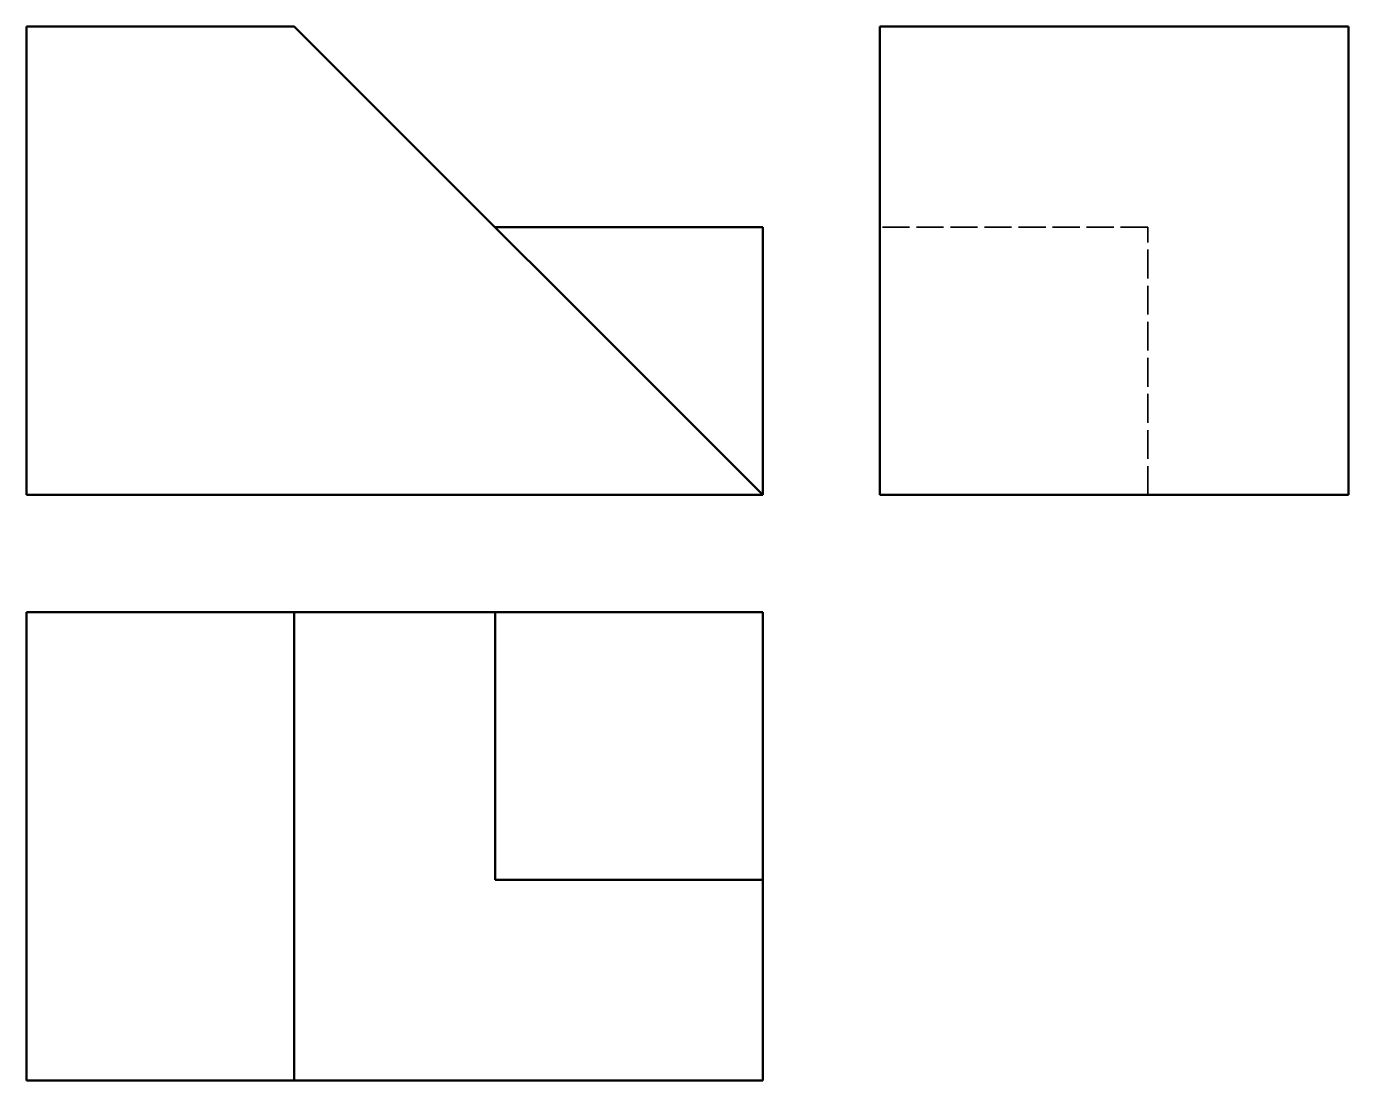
# Model space of a CAD drawing. Header units: inches. Extents: x 0 to 38.9, y 0 to 31.
import ezdxf

# ---------------------------------------------------------------- set-up
doc = ezdxf.new("R2010")
doc.units = ezdxf.units.IN
doc.header["$LTSCALE"] = 5
doc.header["$MEASUREMENT"] = 0
doc.linetypes.add('DASHED', pattern=[0.2067, 0.1654, -0.0413])
doc.layers.add('Hidden(Default)', color=7, linetype='DASHED', lineweight=35)
doc.layers.add('Visible(Default)', color=7, linetype='Continuous', lineweight=50)

msp = doc.modelspace()

# ---------------------------------------------------------------- linework, layer by layer
at = {"layer": 'Hidden(Default)', "ltscale": 0.967868}
msp.add_line((32.971, 25.097), (25.097, 25.097), dxfattribs=at)
at = {"layer": 'Hidden(Default)', "ltscale": 1.026579}
msp.add_line((32.971, 17.223), (32.971, 25.097), dxfattribs=at)
at = {"layer": 'Visible(Default)'}
for p, q in [((0, 31.003), (0, 17.223)), ((7.874, 31.003), (0, 31.003)), ((21.654, 17.223), (7.874, 31.003)), ((25.097, 17.223), (25.097, 31.003)), ((25.097, 31.003), (38.877, 31.003)), ((38.877, 31.003), (38.877, 17.223)), ((13.78, 25.097), (21.654, 25.097)), ((21.654, 17.223), (21.654, 25.097)), ((0, 17.223), (21.654, 17.223)), ((38.877, 17.223), (25.097, 17.223)), ((0, 13.78), (7.874, 13.78)), ((0, 13.78), (0, 0)), ((7.874, 13.78), (13.78, 13.78)), ((7.874, 13.78), (7.874, 0)), ((13.78, 5.906), (13.78, 13.78)), ((21.654, 13.78), (13.78, 13.78)), ((21.654, 5.906), (21.654, 13.78)), ((13.78, 5.906), (21.654, 5.906)), ((21.654, 5.906), (21.654, 0)), ((7.874, 0), (0, 0)), ((21.654, 0), (7.874, 0))]:
    msp.add_line(p, q, dxfattribs=at)

doc.saveas('drawing.dxf')
